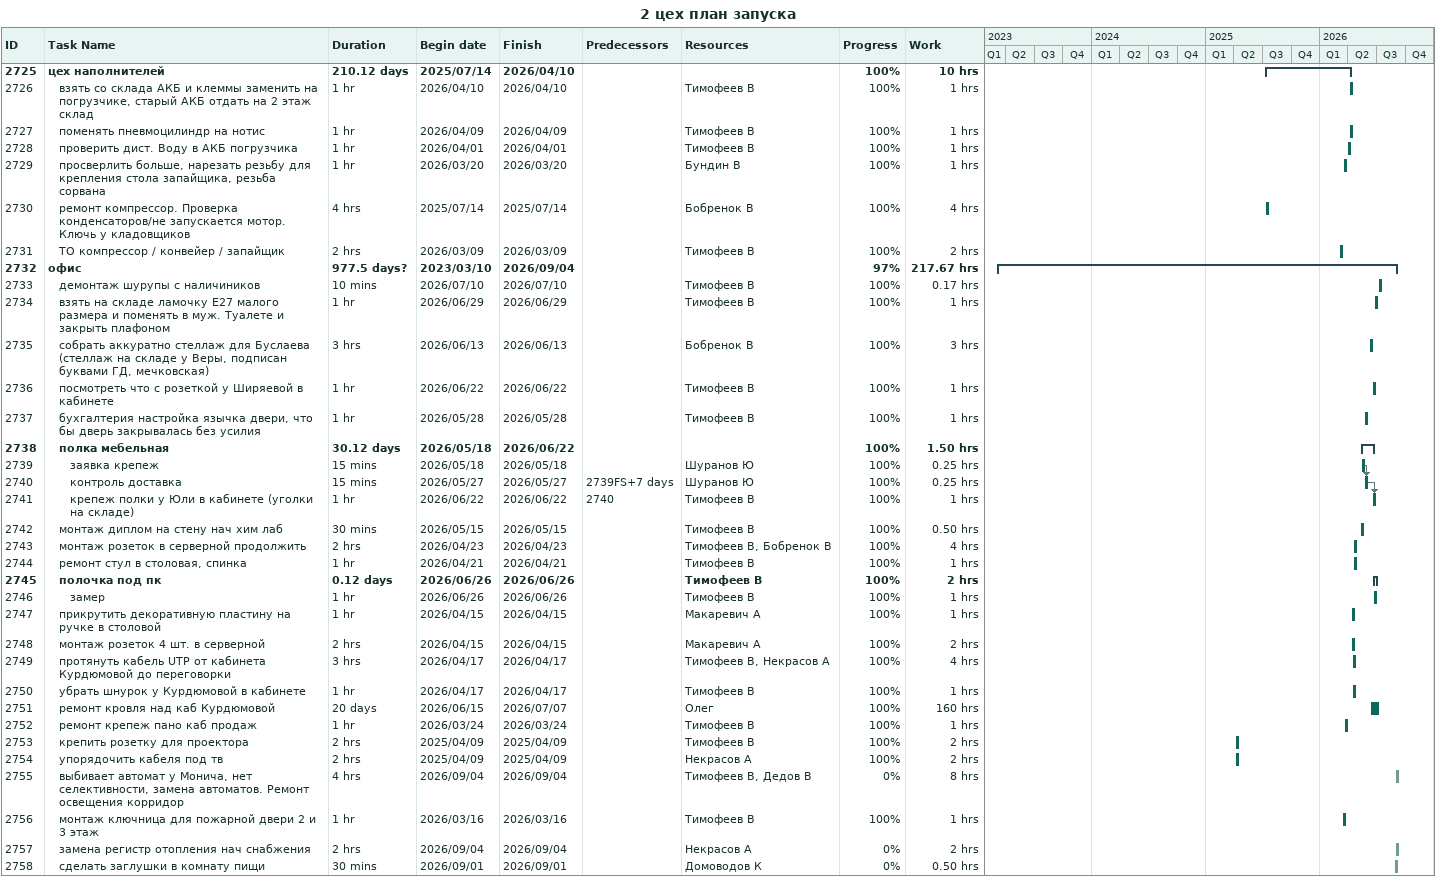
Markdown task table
2 цех план запуска

| ID | Level | Task | Duration | Start | Finish | Predecessors | Resources | % complete | Work (h) |
|---|---|---|---|---|---|---|---|---|---|
| 2725 | 1 | **цех наполнителей** | 210.12d | 2025-07-14 | 2026-04-10 |  |  | 100 | 10 |
| 2726 | 2 | взять со склада АКБ и клеммы заменить на погрузчике, старый АКБ отдать на 2 этаж склад | 1h | 2026-04-10 | 2026-04-10 |  | Тимофеев В | 100 | 1 |
| 2727 | 2 | поменять пневмоцилиндр на нотис | 1h | 2026-04-09 | 2026-04-09 |  | Тимофеев В | 100 | 1 |
| 2728 | 2 | проверить дист. Воду в АКБ погрузчика | 1h | 2026-04-01 | 2026-04-01 |  | Тимофеев В | 100 | 1 |
| 2729 | 2 | просверлить больше, нарезать резьбу для крепления стола запайщика, резьба сорвана | 1h | 2026-03-20 | 2026-03-20 |  | Бундин В | 100 | 1 |
| 2730 | 2 | ремонт компрессор. Проверка конденсаторов/не запускается мотор. Ключь у кладовщиков | 4h | 2025-07-14 | 2025-07-14 |  | Бобренок В | 100 | 4 |
| 2731 | 2 | ТО компрессор / конвейер / запайщик | 2h | 2026-03-09 | 2026-03-09 |  | Тимофеев В | 100 | 2 |
| 2732 | 1 | **офис** | 977.5d? | 2023-03-10 | 2026-09-04 |  |  | 97 | 217.67 |
| 2733 | 2 | демонтаж шурупы с наличиников | 10min | 2026-07-10 | 2026-07-10 |  | Тимофеев В | 100 | 0.17 |
| 2734 | 2 | взять на складе ламочку Е27 малого размера и поменять в муж. Туалете и закрыть плафоном | 1h | 2026-06-29 | 2026-06-29 |  | Тимофеев В | 100 | 1 |
| 2735 | 2 | собрать аккуратно стеллаж для Буслаева (стеллаж на складе у Веры, подписан буквами ГД, мечковская) | 3h | 2026-06-13 | 2026-06-13 |  | Бобренок В | 100 | 3 |
| 2736 | 2 | посмотреть что с розеткой у Ширяевой в кабинете | 1h | 2026-06-22 | 2026-06-22 |  | Тимофеев В | 100 | 1 |
| 2737 | 2 | бухгалтерия настройка язычка двери, что бы дверь закрывалась без усилия | 1h | 2026-05-28 | 2026-05-28 |  | Тимофеев В | 100 | 1 |
| 2738 | 2 | **полка мебельная** | 30.12d | 2026-05-18 | 2026-06-22 |  |  | 100 | 1.50 |
| 2739 | 3 | заявка крепеж | 15min | 2026-05-18 | 2026-05-18 |  | Шуранов Ю | 100 | 0.25 |
| 2740 | 3 | контроль доставка | 15min | 2026-05-27 | 2026-05-27 | 2739FS+7d | Шуранов Ю | 100 | 0.25 |
| 2741 | 3 | крепеж полки у Юли в кабинете (уголки на складе) | 1h | 2026-06-22 | 2026-06-22 | 2740 | Тимофеев В | 100 | 1 |
| 2742 | 2 | монтаж диплом на стену нач хим лаб | 30min | 2026-05-15 | 2026-05-15 |  | Тимофеев В | 100 | 0.50 |
| 2743 | 2 | монтаж розеток в серверной продолжить | 2h | 2026-04-23 | 2026-04-23 |  | Тимофеев В, Бобренок В | 100 | 4 |
| 2744 | 2 | ремонт стул в столовая, спинка | 1h | 2026-04-21 | 2026-04-21 |  | Тимофеев В | 100 | 1 |
| 2745 | 2 | **полочка под пк** | 0.12d | 2026-06-26 | 2026-06-26 |  | Тимофеев В | 100 | 2 |
| 2746 | 3 | замер | 1h | 2026-06-26 | 2026-06-26 |  | Тимофеев В | 100 | 1 |
| 2747 | 2 | прикрутить декоративную пластину на ручке в столовой | 1h | 2026-04-15 | 2026-04-15 |  | Макаревич А | 100 | 1 |
| 2748 | 2 | монтаж розеток 4 шт. в серверной | 2h | 2026-04-15 | 2026-04-15 |  | Макаревич А | 100 | 2 |
| 2749 | 2 | протянуть кабель UTP от кабинета Курдюмовой до переговорки | 3h | 2026-04-17 | 2026-04-17 |  | Тимофеев В, Некрасов А | 100 | 4 |
| 2750 | 2 | убрать шнурок у Курдюмовой в кабинете | 1h | 2026-04-17 | 2026-04-17 |  | Тимофеев В | 100 | 1 |
| 2751 | 2 | ремонт кровля над каб Курдюмовой | 20d | 2026-06-15 | 2026-07-07 |  | Олег | 100 | 160 |
| 2752 | 2 | ремонт крепеж пано каб продаж | 1h | 2026-03-24 | 2026-03-24 |  | Тимофеев В | 100 | 1 |
| 2753 | 2 | крепить розетку для проектора | 2h | 2025-04-09 | 2025-04-09 |  | Тимофеев В | 100 | 2 |
| 2754 | 2 | упорядочить кабеля под тв | 2h | 2025-04-09 | 2025-04-09 |  | Некрасов А | 100 | 2 |
| 2755 | 2 | выбивает автомат у Монича, нет селективности, замена автоматов. Ремонт освещения корридор | 4h | 2026-09-04 | 2026-09-04 |  | Тимофеев В, Дедов В | 0 | 8 |
| 2756 | 2 | монтаж ключница для пожарной двери 2 и 3 этаж | 1h | 2026-03-16 | 2026-03-16 |  | Тимофеев В | 100 | 1 |
| 2757 | 2 | замена регистр отопления нач снабжения | 2h | 2026-09-04 | 2026-09-04 |  | Некрасов А | 0 | 2 |
| 2758 | 2 | сделать заглушки в комнату пищи | 30min | 2026-09-01 | 2026-09-01 |  | Домоводов К | 0 | 0.50 |
